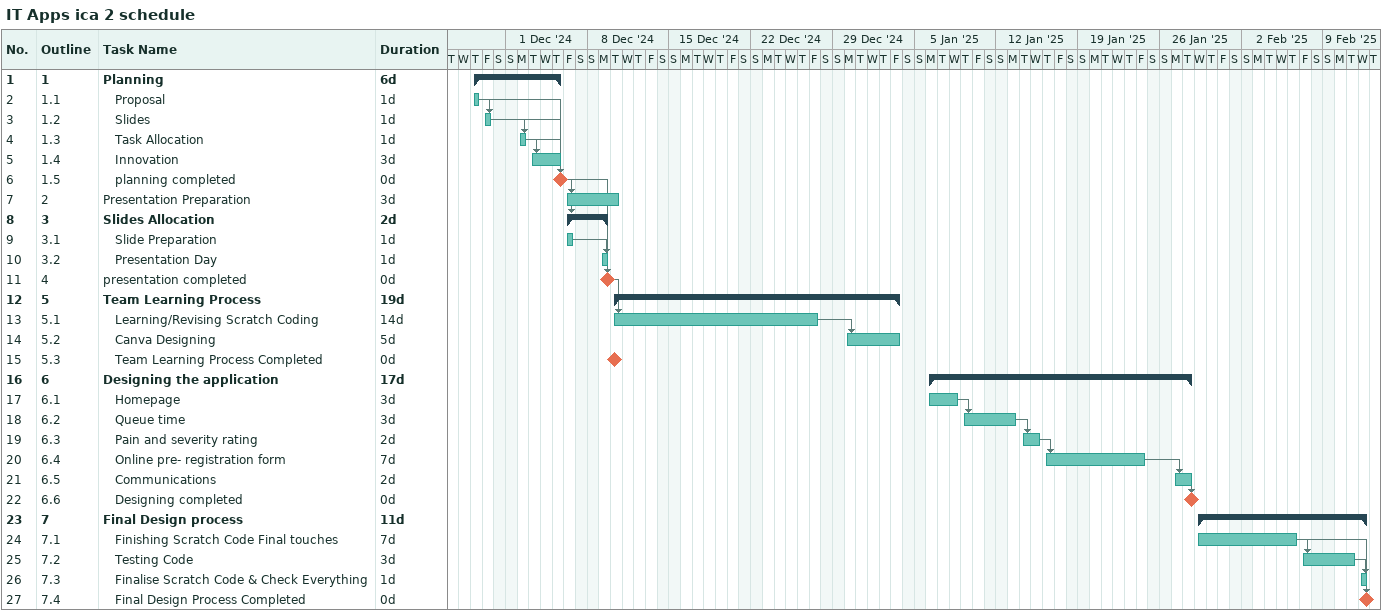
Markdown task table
IT Apps ica 2 schedule

| ID | WBS | Task | Duration | Start | Finish | Predecessors |
|---|---|---|---|---|---|---|
| 1 | 1 | **Planning** | 6d | 2024-11-28 | 2024-12-05 |  |
| 2 | 1.1 | Proposal | 1d | 2024-11-28 | 2024-11-28 |  |
| 3 | 1.2 | Slides | 1d | 2024-11-29 | 2024-11-29 | 2 |
| 4 | 1.3 | Task Allocation | 1d | 2024-12-02 | 2024-12-02 | 3 |
| 5 | 1.4 | Innovation | 3d | 2024-12-03 | 2024-12-05 | 4 |
| 6 | 1.5 | planning completed | 0d | 2024-12-05 | 2024-12-05 | 2, 3, 4, 5 |
| 7 | 2 | Presentation Preparation | 3d | 2024-12-06 | 2024-12-10 | 6 |
| 8 | 3 | **Slides Allocation** | 2d | 2024-12-06 | 2024-12-09 | 6 |
| 9 | 3.1 | Slide Preparation | 1d | 2024-12-06 | 2024-12-06 |  |
| 10 | 3.2 | Presentation Day | 1d | 2024-12-09 | 2024-12-09 | 9 |
| 11 | 4 | presentation completed | 0d | 2024-12-09 | 2024-12-09 | 6, 10 |
| 12 | 5 | **Team Learning Process** | 19d | 2024-12-10 | 2025-01-03 |  |
| 13 | 5.1 | Learning/Revising Scratch Coding | 14d | 2024-12-10 | 2024-12-27 | 11 |
| 14 | 5.2 | Canva Designing | 5d | 2024-12-30 | 2025-01-03 | 13 |
| 15 | 5.3 | Team Learning Process Completed | 0d | 2024-12-10 | 2024-12-10 |  |
| 16 | 6 | **Designing the application** | 17d | 2025-01-06 | 2025-01-28 |  |
| 17 | 6.1 | Homepage | 3d | 2025-01-06 | 2025-01-08 |  |
| 18 | 6.2 | Queue time | 3d | 2025-01-09 | 2025-01-13 | 17 |
| 19 | 6.3 | Pain and severity rating | 2d | 2025-01-14 | 2025-01-15 | 18 |
| 20 | 6.4 | Online pre- registration form | 7d | 2025-01-16 | 2025-01-24 | 19 |
| 21 | 6.5 | Communications | 2d | 2025-01-27 | 2025-01-28 | 20 |
| 22 | 6.6 | Designing completed | 0d | 2025-01-28 | 2025-01-28 | 21 |
| 23 | 7 | **Final Design process** | 11d | 2025-01-29 | 2025-02-12 |  |
| 24 | 7.1 | Finishing Scratch Code Final touches | 7d | 2025-01-29 | 2025-02-06 |  |
| 25 | 7.2 | Testing Code | 3d | 2025-02-07 | 2025-02-11 | 24 |
| 26 | 7.3 | Finalise Scratch Code & Check Everything | 1d | 2025-02-12 | 2025-02-12 | 25 |
| 27 | 7.4 | Final Design Process Completed | 0d | 2025-02-12 | 2025-02-12 | 24, 25, 26 |
